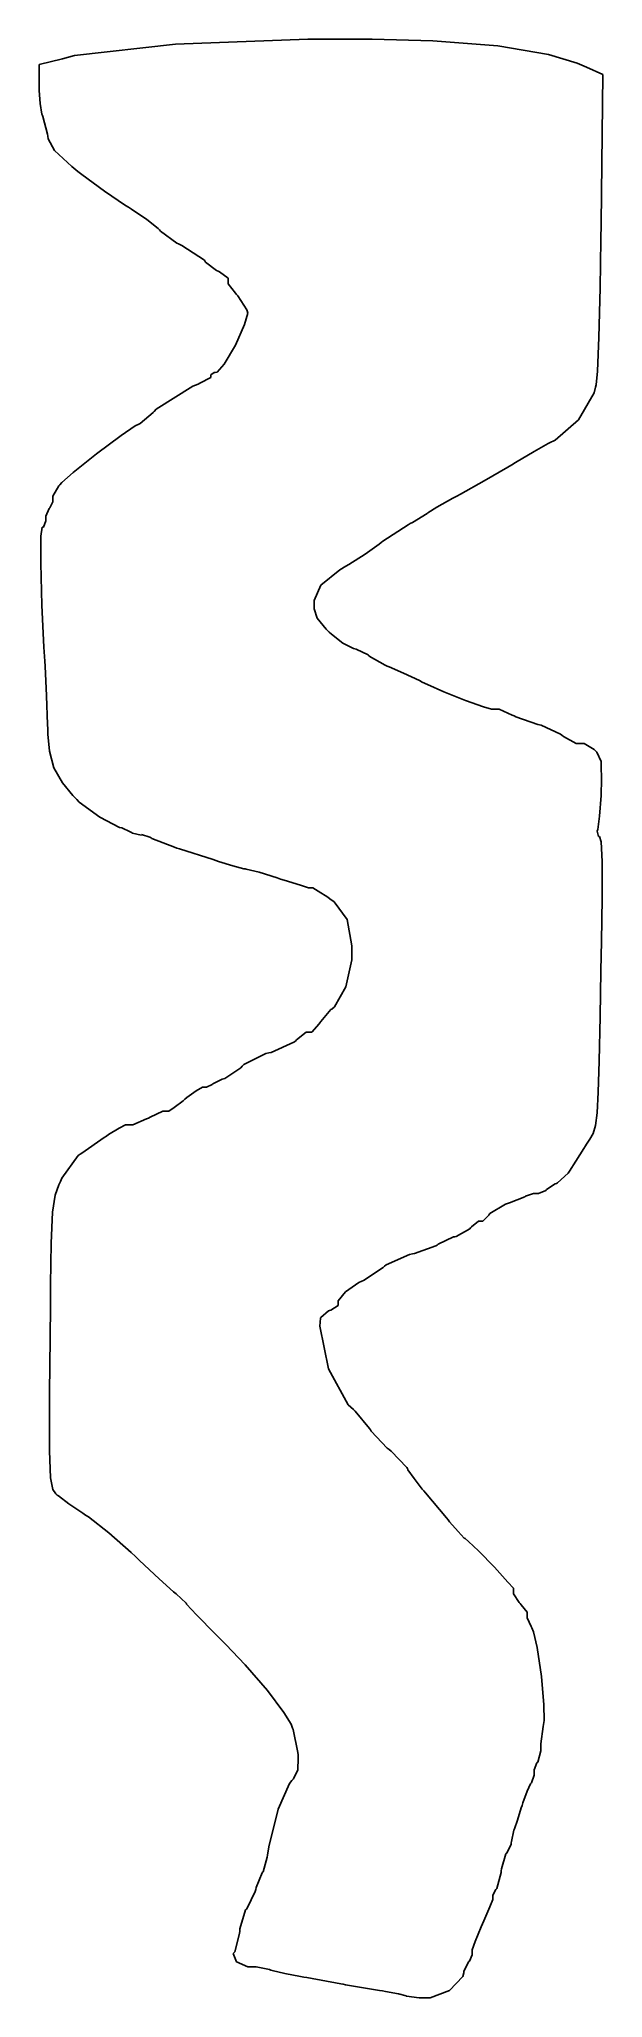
# Model space of a CAD drawing. Extents: x 0 to 0.51, y 0.01 to 1.79.
import ezdxf

# ---------------------------------------------------------------- set-up
doc = ezdxf.new("R2010")
doc.units = 0
doc.layers.get('0').update_dxf_attribs({"linetype": 'CONTINUOUS'})

msp = doc.modelspace()

# ---------------------------------------------------------------- linework, layer by layer
at = {"color": 0}
for p, q in [((0.0322, 1.7768), (0.1239, 1.787)), ((0.1239, 1.787), (0.2442, 1.7917)), ((0.2442, 1.7917), (0.2844, 1.7917)), ((0.2844, 1.7917), (0.3027, 1.7917)), ((0.3027, 1.7917), (0.3579, 1.7902)), ((0.3579, 1.7902), (0.417, 1.7855)), ((0.417, 1.7855), (0.4631, 1.7776)), ((0, 1.7687), (0.0211, 1.7739)), ((0, 1.7491), (0, 1.7687)), ((0.0211, 1.7739), (0.0322, 1.7768)), ((0.4631, 1.7776), (0.4894, 1.7699)), ((0.4894, 1.7699), (0.4977, 1.7661)), ((0.4977, 1.7661), (0.5126, 1.7594)), ((0, 1.7451), (0, 1.7491)), ((0.5126, 1.7594), (0.5111, 1.6239)), ((0.0008, 1.7332), (0, 1.7451)), ((0.0025, 1.7234), (0.0008, 1.7332)), ((0.0029, 1.7223), (0.0025, 1.7234)), ((0.0033, 1.7214), (0.0029, 1.7223)), ((0.0075, 1.7052), (0.0033, 1.7214)), ((0.0078, 1.7036), (0.0075, 1.7052)), ((0.0081, 1.7011), (0.0078, 1.7036)), ((0.0139, 1.6904), (0.0081, 1.7011)), ((0.0298, 1.6758), (0.0139, 1.6904)), ((0.0353, 1.6714), (0.0298, 1.6758)), ((0.0388, 1.6686), (0.0353, 1.6714)), ((0.0594, 1.6534), (0.0388, 1.6686)), ((0.0785, 1.6405), (0.0594, 1.6534)), ((0.0813, 1.6388), (0.0785, 1.6405)), ((0.084, 1.6372), (0.0813, 1.6388)), ((0.0979, 1.6278), (0.084, 1.6372)), ((0.1083, 1.6195), (0.0979, 1.6278)), ((0.5111, 1.6239), (0.5109, 1.6093)), ((0.1094, 1.6183), (0.1083, 1.6195)), ((0.1104, 1.6172), (0.1094, 1.6183)), ((0.1253, 1.6062), (0.1104, 1.6172)), ((0.1266, 1.6056), (0.1253, 1.6062)), ((0.1298, 1.6041), (0.1266, 1.6056)), ((0.1502, 1.5906), (0.1298, 1.6041)), ((0.5109, 1.6093), (0.5101, 1.5655)), ((0.1509, 1.5894), (0.1502, 1.5906)), ((0.1513, 1.5889), (0.1509, 1.5894)), ((0.1613, 1.5814), (0.1513, 1.5889)), ((0.1627, 1.5807), (0.1613, 1.5814)), ((0.1639, 1.5801), (0.1627, 1.5807)), ((0.1719, 1.5743), (0.1639, 1.5801)), ((0.1719, 1.5721), (0.1719, 1.5743)), ((0.1719, 1.5692), (0.1719, 1.5721)), ((0.1785, 1.5606), (0.1719, 1.5692)), ((0.1796, 1.5594), (0.1785, 1.5606)), ((0.1806, 1.5582), (0.1796, 1.5594)), ((0.1889, 1.5454), (0.1806, 1.5582)), ((0.5101, 1.5655), (0.509, 1.5204)), ((0.1784, 1.5133), (0.1868, 1.5321)), ((0.1868, 1.5321), (0.1898, 1.5424)), ((0.1892, 1.5445), (0.1889, 1.5454)), ((0.1898, 1.5424), (0.1892, 1.5445)), ((0.509, 1.5204), (0.5076, 1.4899)), ((0.1682, 1.4962), (0.1784, 1.5133)), ((0.1445, 1.478), (0.1461, 1.4787)), ((0.1461, 1.4787), (0.1562, 1.4841)), ((0.1562, 1.4865), (0.1592, 1.4886)), ((0.1562, 1.4858), (0.1562, 1.4865)), ((0.1562, 1.4841), (0.1562, 1.4858)), ((0.1592, 1.4886), (0.1602, 1.4886)), ((0.1602, 1.4886), (0.162, 1.4887)), ((0.162, 1.4887), (0.1682, 1.4962)), ((0.5076, 1.4899), (0.5066, 1.4774)), ((0.1063, 1.4551), (0.1396, 1.476)), ((0.1396, 1.476), (0.1445, 1.478)), ((0.5046, 1.4699), (0.4905, 1.4456)), ((0.506, 1.4753), (0.5046, 1.4699)), ((0.5066, 1.4774), (0.506, 1.4753)), ((0.0917, 1.4422), (0.1038, 1.4521)), ((0.1038, 1.4521), (0.1047, 1.4531)), ((0.1047, 1.4531), (0.1063, 1.4551)), ((0.4905, 1.4456), (0.4691, 1.427)), ((0.0522, 1.4146), (0.0747, 1.4313)), ((0.0747, 1.4313), (0.0872, 1.4399)), ((0.0872, 1.4399), (0.0906, 1.4416)), ((0.0906, 1.4416), (0.0917, 1.4422)), ((0.4691, 1.427), (0.4641, 1.4245)), ((0.031, 1.3977), (0.0522, 1.4146)), ((0.4501, 1.4167), (0.4331, 1.4067)), ((0.4628, 1.4239), (0.4501, 1.4167)), ((0.4641, 1.4245), (0.4628, 1.4239)), ((0.0205, 1.3886), (0.031, 1.3977)), ((0.4047, 1.3899), (0.3831, 1.3779)), ((0.4262, 1.4025), (0.4047, 1.3899)), ((0.4297, 1.4046), (0.4262, 1.4025)), ((0.4331, 1.4067), (0.4297, 1.4046)), ((0.0125, 1.3762), (0.018, 1.3854)), ((0.0125, 1.3728), (0.0125, 1.3762)), ((0.0125, 1.371), (0.0125, 1.3728)), ((0.018, 1.3854), (0.0188, 1.3864)), ((0.0188, 1.3864), (0.0205, 1.3886)), ((0.3762, 1.3743), (0.3615, 1.3662)), ((0.3797, 1.3761), (0.3762, 1.3743)), ((0.3831, 1.3779), (0.3797, 1.3761)), ((0.0039, 1.348), (0.0062, 1.3537)), ((0.0062, 1.358), (0.009, 1.3649)), ((0.0062, 1.3556), (0.0062, 1.358)), ((0.0062, 1.3537), (0.0062, 1.3556)), ((0.009, 1.3649), (0.0094, 1.3652)), ((0.0094, 1.3652), (0.0098, 1.3655)), ((0.0098, 1.3655), (0.0125, 1.371)), ((0.3529, 1.3602), (0.3394, 1.352)), ((0.3531, 1.3606), (0.3529, 1.3602)), ((0.3534, 1.3609), (0.3531, 1.3606)), ((0.3615, 1.3662), (0.3534, 1.3609)), ((0.0014, 1.3153), (0.0015, 1.3396)), ((0.0015, 1.3396), (0.0027, 1.348)), ((0.0027, 1.348), (0.0031, 1.348)), ((0.0031, 1.348), (0.0039, 1.348)), ((0.3356, 1.3501), (0.3126, 1.3352)), ((0.3375, 1.3511), (0.3356, 1.3501)), ((0.3394, 1.352), (0.3375, 1.3511)), ((0.2964, 1.3233), (0.2817, 1.3139)), ((0.3092, 1.3324), (0.2964, 1.3233)), ((0.3109, 1.3338), (0.3092, 1.3324)), ((0.3126, 1.3352), (0.3109, 1.3338)), ((0.0025, 1.277), (0.0014, 1.3153)), ((0.2733, 1.309), (0.256, 1.295)), ((0.279, 1.3123), (0.2733, 1.309)), ((0.2817, 1.3139), (0.279, 1.3123)), ((0.256, 1.295), (0.25, 1.2811)), ((0.0043, 1.2388), (0.0025, 1.277)), ((0.25, 1.2811), (0.25, 1.2764)), ((0.25, 1.2764), (0.25, 1.2736)), ((0.25, 1.2736), (0.2527, 1.2652)), ((0.2527, 1.2652), (0.261, 1.2551)), ((0.261, 1.2551), (0.2638, 1.2524)), ((0.2638, 1.2524), (0.2657, 1.2507)), ((0.2657, 1.2507), (0.2763, 1.2425)), ((0.0051, 1.2261), (0.0043, 1.2388)), ((0.2763, 1.2425), (0.2857, 1.2375)), ((0.2857, 1.2375), (0.287, 1.2371)), ((0.287, 1.2371), (0.2883, 1.2369)), ((0.2883, 1.2369), (0.2993, 1.2317)), ((0.2993, 1.2317), (0.2998, 1.2311)), ((0.2998, 1.2311), (0.3002, 1.2305)), ((0.3002, 1.2305), (0.3146, 1.2223)), ((0.0053, 1.2216), (0.0051, 1.2261)), ((0.0066, 1.1945), (0.0053, 1.2216)), ((0.3146, 1.2223), (0.3164, 1.2216)), ((0.3164, 1.2216), (0.3182, 1.2208)), ((0.3182, 1.2208), (0.3313, 1.2151)), ((0.3313, 1.2151), (0.3458, 1.2083)), ((0.0077, 1.1685), (0.0066, 1.1945)), ((0.3458, 1.2083), (0.3484, 1.207)), ((0.3484, 1.207), (0.3532, 1.2047)), ((0.3532, 1.2047), (0.368, 1.1982)), ((0.368, 1.1982), (0.3877, 1.1903)), ((0.3877, 1.1903), (0.4041, 1.1846)), ((0.4041, 1.1846), (0.4112, 1.1824)), ((0.4112, 1.1824), (0.4137, 1.1824)), ((0.4137, 1.1824), (0.4182, 1.1824)), ((0.4182, 1.1824), (0.4301, 1.177)), ((0.4301, 1.177), (0.4319, 1.1762)), ((0.4319, 1.1762), (0.4336, 1.1753)), ((0.0079, 1.1645), (0.0077, 1.1685)), ((0.008, 1.1595), (0.0079, 1.1645)), ((0.0093, 1.1443), (0.008, 1.1595)), ((0.4336, 1.1753), (0.4536, 1.1683)), ((0.4536, 1.1683), (0.455, 1.168)), ((0.455, 1.168), (0.4564, 1.1678)), ((0.4564, 1.1678), (0.474, 1.1597)), ((0.474, 1.1597), (0.4754, 1.1586)), ((0.4754, 1.1586), (0.4768, 1.1576)), ((0.0133, 1.1291), (0.0093, 1.1443)), ((0.4768, 1.1576), (0.4883, 1.1511)), ((0.4883, 1.1511), (0.4922, 1.1511)), ((0.4922, 1.1511), (0.4956, 1.1511)), ((0.4956, 1.1511), (0.5047, 1.1457)), ((0.5047, 1.1457), (0.5056, 1.1448)), ((0.5056, 1.1448), (0.5072, 1.1433)), ((0.5072, 1.1433), (0.5112, 1.1348)), ((0.0212, 1.1155), (0.0133, 1.1291)), ((0.5112, 1.1348), (0.5114, 1.1147)), ((0.0307, 1.1039), (0.0212, 1.1155)), ((0.5112, 1.1081), (0.511, 1.1039)), ((0.5114, 1.1147), (0.5112, 1.1081)), ((0.0341, 1.1003), (0.0307, 1.1039)), ((0.0363, 1.0979), (0.0341, 1.1003)), ((0.0551, 1.0841), (0.0363, 1.0979)), ((0.511, 1.1039), (0.5097, 1.085)), ((0.0731, 1.0747), (0.0551, 1.0841)), ((0.075, 1.0745), (0.0731, 1.0747)), ((0.0752, 1.0745), (0.075, 1.0745)), ((0.0828, 1.0709), (0.0752, 1.0745)), ((0.0839, 1.0703), (0.0828, 1.0709)), ((0.0849, 1.0697), (0.0839, 1.0703)), ((0.0927, 1.0678), (0.0849, 1.0697)), ((0.5078, 1.0722), (0.5074, 1.0714)), ((0.5074, 1.0714), (0.5088, 1.0667)), ((0.508, 1.073), (0.5078, 1.0722)), ((0.5097, 1.085), (0.508, 1.073)), ((0.093, 1.068), (0.0927, 1.0678)), ((0.0932, 1.0683), (0.093, 1.068)), ((0.1007, 1.066), (0.0932, 1.0683)), ((0.1017, 1.0654), (0.1007, 1.066)), ((0.1026, 1.0648), (0.1017, 1.0654)), ((0.123, 1.0568), (0.1026, 1.0648)), ((0.1253, 1.0561), (0.123, 1.0568)), ((0.1276, 1.0555), (0.1253, 1.0561)), ((0.1581, 1.0457), (0.1276, 1.0555)), ((0.5088, 1.0667), (0.5093, 1.0667)), ((0.5093, 1.0667), (0.5097, 1.0667)), ((0.5097, 1.0667), (0.511, 1.0616)), ((0.511, 1.0616), (0.5119, 1.0439)), ((0.1607, 1.0448), (0.1581, 1.0457)), ((0.1632, 1.0439), (0.1607, 1.0448)), ((0.1761, 1.0398), (0.1632, 1.0439)), ((0.1861, 1.0372), (0.1761, 1.0398)), ((0.1872, 1.0371), (0.1861, 1.0372)), ((0.1883, 1.037), (0.1872, 1.0371)), ((0.2001, 1.034), (0.1883, 1.037)), ((0.2163, 1.029), (0.2001, 1.034)), ((0.5119, 1.0439), (0.5119, 1.0105)), ((0.2196, 1.0279), (0.2163, 1.029)), ((0.2229, 1.0268), (0.2196, 1.0279)), ((0.2377, 1.0222), (0.2229, 1.0268)), ((0.2448, 1.0199), (0.2377, 1.0222)), ((0.2472, 1.0199), (0.2448, 1.0199)), ((0.2488, 1.0199), (0.2472, 1.0199)), ((0.2536, 1.017), (0.2488, 1.0199)), ((0.2624, 1.0113), (0.2536, 1.017)), ((0.2643, 1.01), (0.2624, 1.0113)), ((0.2682, 1.0072), (0.2643, 1.01)), ((0.2802, 0.9912), (0.2682, 1.0072)), ((0.5119, 1.0105), (0.5113, 0.9712)), ((0.2843, 0.9672), (0.2802, 0.9912)), ((0.2843, 0.9591), (0.2843, 0.9672)), ((0.5113, 0.9712), (0.5111, 0.9582)), ((0.2789, 0.9299), (0.2843, 0.9543)), ((0.2843, 0.9543), (0.2843, 0.9591)), ((0.5109, 0.9444), (0.5101, 0.9029)), ((0.5111, 0.9582), (0.5109, 0.9444)), ((0.2686, 0.9116), (0.2789, 0.9299)), ((0.2561, 0.8984), (0.2653, 0.9092)), ((0.2653, 0.9092), (0.2661, 0.9097)), ((0.2661, 0.9097), (0.2686, 0.9116)), ((0.2481, 0.8886), (0.2546, 0.8961)), ((0.2546, 0.8961), (0.2553, 0.8972)), ((0.2553, 0.8972), (0.2561, 0.8984)), ((0.5101, 0.9029), (0.5093, 0.8624)), ((0.211, 0.8702), (0.2317, 0.8795)), ((0.2317, 0.8795), (0.233, 0.8806)), ((0.233, 0.8806), (0.2341, 0.8818)), ((0.2341, 0.8818), (0.2428, 0.8886)), ((0.2428, 0.8886), (0.2457, 0.8886)), ((0.2457, 0.8886), (0.2481, 0.8886)), ((0.1688, 0.8466), (0.1834, 0.8563)), ((0.1834, 0.8563), (0.1846, 0.8576)), ((0.1846, 0.8576), (0.186, 0.8592)), ((0.186, 0.8592), (0.2061, 0.8692)), ((0.2061, 0.8692), (0.2088, 0.8697)), ((0.2088, 0.8697), (0.211, 0.8702)), ((0.5093, 0.8624), (0.5085, 0.834)), ((0.1429, 0.8354), (0.1485, 0.8386)), ((0.1485, 0.8386), (0.1504, 0.8386)), ((0.1504, 0.8386), (0.1522, 0.8386)), ((0.1522, 0.8386), (0.1573, 0.841)), ((0.1573, 0.841), (0.1576, 0.8414)), ((0.1576, 0.8414), (0.1578, 0.8418)), ((0.1578, 0.8418), (0.1665, 0.846)), ((0.1665, 0.846), (0.1676, 0.8462)), ((0.1676, 0.8462), (0.1688, 0.8466)), ((0.1178, 0.8167), (0.1227, 0.82)), ((0.1227, 0.82), (0.1309, 0.8262)), ((0.1309, 0.8262), (0.1326, 0.8277)), ((0.1326, 0.8277), (0.1343, 0.8292)), ((0.1343, 0.8292), (0.1429, 0.8354)), ((0.5085, 0.834), (0.5074, 0.8153)), ((0.0726, 0.8013), (0.0786, 0.8043)), ((0.0786, 0.8043), (0.0807, 0.8043)), ((0.0807, 0.8043), (0.0853, 0.8043)), ((0.0853, 0.8043), (0.0975, 0.8097)), ((0.0975, 0.8097), (0.0993, 0.8105)), ((0.0993, 0.8105), (0.101, 0.8114)), ((0.101, 0.8114), (0.1124, 0.8167)), ((0.1124, 0.8167), (0.1163, 0.8167)), ((0.1163, 0.8167), (0.1178, 0.8167)), ((0.506, 0.8037), (0.5039, 0.7965)), ((0.5074, 0.8153), (0.506, 0.8037)), ((0.0387, 0.7785), (0.0592, 0.7928)), ((0.0592, 0.7928), (0.0611, 0.7941)), ((0.0611, 0.7941), (0.063, 0.7955)), ((0.063, 0.7955), (0.0726, 0.8013)), ((0.4968, 0.7852), (0.4953, 0.7829)), ((0.4978, 0.7867), (0.4968, 0.7852)), ((0.5009, 0.7912), (0.4978, 0.7867)), ((0.5039, 0.7965), (0.5009, 0.7912)), ((0.0206, 0.7559), (0.0356, 0.7766)), ((0.0356, 0.7766), (0.0373, 0.7777)), ((0.0373, 0.7777), (0.0387, 0.7785)), ((0.4879, 0.7714), (0.4823, 0.7623)), ((0.4953, 0.7829), (0.4879, 0.7714)), ((0.0146, 0.7405), (0.018, 0.7497)), ((0.018, 0.7497), (0.0193, 0.7527)), ((0.0193, 0.7527), (0.0206, 0.7559)), ((0.4693, 0.7508), (0.4613, 0.7456)), ((0.4704, 0.7511), (0.4693, 0.7508)), ((0.4714, 0.7515), (0.4704, 0.7511)), ((0.4812, 0.7603), (0.4714, 0.7515)), ((0.4818, 0.7613), (0.4812, 0.7603)), ((0.4823, 0.7623), (0.4818, 0.7613)), ((0.0121, 0.725), (0.0146, 0.7405)), ((0.424, 0.7323), (0.4098, 0.7237)), ((0.4258, 0.7328), (0.424, 0.7323)), ((0.4276, 0.7333), (0.4258, 0.7328)), ((0.4416, 0.7388), (0.4276, 0.7333)), ((0.4421, 0.7391), (0.4416, 0.7388)), ((0.4424, 0.7395), (0.4421, 0.7391)), ((0.4495, 0.7418), (0.4424, 0.7395)), ((0.452, 0.7418), (0.4495, 0.7418)), ((0.4542, 0.7418), (0.452, 0.7418)), ((0.4607, 0.7446), (0.4542, 0.7418)), ((0.461, 0.7451), (0.4607, 0.7446)), ((0.4613, 0.7456), (0.461, 0.7451)), ((0.011, 0.6968), (0.0121, 0.725)), ((0.3995, 0.7167), (0.3931, 0.7115)), ((0.402, 0.7167), (0.3995, 0.7167)), ((0.4036, 0.7167), (0.402, 0.7167)), ((0.4089, 0.7221), (0.4036, 0.7167)), ((0.4093, 0.7229), (0.4089, 0.7221)), ((0.4098, 0.7237), (0.4093, 0.7229)), ((0.0104, 0.6591), (0.011, 0.6968)), ((0.3618, 0.6949), (0.3607, 0.6942)), ((0.3627, 0.6957), (0.3618, 0.6949)), ((0.3767, 0.7024), (0.3627, 0.6957)), ((0.3779, 0.7026), (0.3767, 0.7024)), ((0.3791, 0.7029), (0.3779, 0.7026)), ((0.3916, 0.7099), (0.3791, 0.7029)), ((0.3924, 0.7107), (0.3916, 0.7099)), ((0.3931, 0.7115), (0.3924, 0.7107)), ((0.3157, 0.6772), (0.3141, 0.6757)), ((0.3369, 0.6866), (0.3157, 0.6772)), ((0.3394, 0.687), (0.3369, 0.6866)), ((0.3414, 0.6873), (0.3394, 0.687)), ((0.3607, 0.6942), (0.3414, 0.6873)), ((0.0103, 0.6464), (0.0104, 0.6591)), ((0.2906, 0.6611), (0.2786, 0.6525)), ((0.2933, 0.6623), (0.2906, 0.6611)), ((0.2948, 0.6629), (0.2933, 0.6623)), ((0.3127, 0.6745), (0.2948, 0.6629)), ((0.3141, 0.6757), (0.3127, 0.6745)), ((0.0102, 0.6379), (0.0103, 0.6464)), ((0.2786, 0.6525), (0.2719, 0.6443)), ((0.2719, 0.6443), (0.2719, 0.6416)), ((0.2719, 0.6416), (0.2719, 0.6401)), ((0.0099, 0.6121), (0.0102, 0.6379)), ((0.2559, 0.6285), (0.2553, 0.6214)), ((0.256, 0.6291), (0.2559, 0.6285)), ((0.263, 0.6351), (0.256, 0.6291)), ((0.2641, 0.6355), (0.263, 0.6351)), ((0.2651, 0.6359), (0.2641, 0.6355)), ((0.2719, 0.6401), (0.2651, 0.6359)), ((0.0097, 0.5833), (0.0099, 0.6121)), ((0.2553, 0.6214), (0.263, 0.5826)), ((0.0094, 0.563), (0.0097, 0.5833)), ((0.263, 0.5826), (0.2811, 0.5497)), ((0.0094, 0.5565), (0.0094, 0.563)), ((0.0094, 0.5543), (0.0094, 0.5565)), ((0.0094, 0.5427), (0.0094, 0.5543)), ((0.0094, 0.5079), (0.0094, 0.5427)), ((0.2811, 0.5497), (0.2858, 0.5454)), ((0.2858, 0.5454), (0.2873, 0.5441)), ((0.2873, 0.5441), (0.3005, 0.5281)), ((0.3005, 0.5281), (0.3012, 0.5269)), ((0.3012, 0.5269), (0.3018, 0.5258)), ((0.3018, 0.5258), (0.3166, 0.5103)), ((0.0103, 0.4834), (0.0094, 0.5079)), ((0.3166, 0.5103), (0.3183, 0.509)), ((0.3183, 0.509), (0.32, 0.5077)), ((0.32, 0.5077), (0.3344, 0.4928)), ((0.0124, 0.4727), (0.0103, 0.4834)), ((0.3344, 0.4928), (0.3349, 0.4918)), ((0.3349, 0.4918), (0.3354, 0.4907)), ((0.3354, 0.4907), (0.3409, 0.4826)), ((0.3409, 0.4826), (0.3484, 0.4731)), ((0.0153, 0.4688), (0.0124, 0.4727)), ((0.0165, 0.4677), (0.0153, 0.4688)), ((0.0175, 0.4669), (0.0165, 0.4677)), ((0.0269, 0.4597), (0.0175, 0.4669)), ((0.3484, 0.4731), (0.3499, 0.4714)), ((0.3499, 0.4714), (0.3514, 0.4697)), ((0.3514, 0.4697), (0.3703, 0.4471)), ((0.0396, 0.4511), (0.0269, 0.4597)), ((0.0422, 0.4494), (0.0396, 0.4511)), ((0.0448, 0.4478), (0.0422, 0.4494)), ((0.0632, 0.4334), (0.0448, 0.4478)), ((0.3703, 0.4471), (0.3719, 0.4452)), ((0.0838, 0.4153), (0.0632, 0.4334)), ((0.3719, 0.4452), (0.3733, 0.4434)), ((0.3733, 0.4434), (0.3809, 0.4346)), ((0.3809, 0.4346), (0.3866, 0.4285)), ((0.3866, 0.4285), (0.3873, 0.4281)), ((0.3873, 0.4281), (0.3904, 0.4256)), ((0.0875, 0.4117), (0.0838, 0.4153)), ((0.0911, 0.4081), (0.0875, 0.4117)), ((0.3904, 0.4256), (0.3994, 0.417)), ((0.3994, 0.417), (0.414, 0.4021)), ((0.109, 0.3914), (0.0911, 0.4081)), ((0.414, 0.4021), (0.4261, 0.3885)), ((0.1221, 0.3798), (0.109, 0.3914)), ((0.1234, 0.3787), (0.1221, 0.3798)), ((0.1247, 0.3778), (0.1234, 0.3787)), ((0.1337, 0.3693), (0.1247, 0.3778)), ((0.4261, 0.3885), (0.4313, 0.3829)), ((0.4313, 0.3829), (0.4313, 0.381)), ((0.4313, 0.381), (0.4313, 0.378)), ((0.4313, 0.378), (0.4366, 0.3701)), ((0.1339, 0.3689), (0.1337, 0.3693)), ((0.1341, 0.3686), (0.1339, 0.3689)), ((0.1432, 0.3587), (0.1341, 0.3686)), ((0.1599, 0.3416), (0.1432, 0.3587)), ((0.4366, 0.3701), (0.4375, 0.369)), ((0.4375, 0.369), (0.4383, 0.3679)), ((0.4383, 0.3679), (0.4437, 0.3612)), ((0.4437, 0.3612), (0.4437, 0.3589)), ((0.4437, 0.3589), (0.4437, 0.3559)), ((0.164, 0.3376), (0.1599, 0.3416)), ((0.4437, 0.3559), (0.4474, 0.3483)), ((0.4474, 0.3483), (0.448, 0.3469)), ((0.448, 0.3469), (0.4496, 0.3432)), ((0.4496, 0.3432), (0.4528, 0.329)), ((0.1699, 0.3317), (0.164, 0.3376)), ((0.1873, 0.3132), (0.1699, 0.3317)), ((0.4528, 0.329), (0.4568, 0.3028)), ((0.2075, 0.2899), (0.1873, 0.3132)), ((0.4568, 0.3028), (0.459, 0.2768)), ((0.2225, 0.27), (0.2075, 0.2899)), ((0.2292, 0.2593), (0.2225, 0.27)), ((0.459, 0.2768), (0.4593, 0.2626)), ((0.2305, 0.2558), (0.2292, 0.2593)), ((0.2309, 0.2546), (0.2305, 0.2558)), ((0.2351, 0.2335), (0.2309, 0.2546)), ((0.4582, 0.2573), (0.4561, 0.2416)), ((0.4586, 0.259), (0.4582, 0.2573)), ((0.4593, 0.2626), (0.4586, 0.259)), ((0.2354, 0.2314), (0.2351, 0.2335)), ((0.4561, 0.235), (0.4534, 0.2248)), ((0.4561, 0.2416), (0.4561, 0.2364)), ((0.4561, 0.2364), (0.4561, 0.235)), ((0.2312, 0.2097), (0.2351, 0.2177)), ((0.2351, 0.2177), (0.2356, 0.2284)), ((0.2356, 0.2284), (0.2354, 0.2314)), ((0.4526, 0.2243), (0.45, 0.2178)), ((0.45, 0.2178), (0.45, 0.2156)), ((0.45, 0.2156), (0.45, 0.2131)), ((0.453, 0.2245), (0.4526, 0.2243)), ((0.4534, 0.2248), (0.453, 0.2245)), ((0.2173, 0.1819), (0.2276, 0.2054)), ((0.2276, 0.2054), (0.2298, 0.208)), ((0.2298, 0.208), (0.2312, 0.2097)), ((0.4437, 0.1985), (0.4399, 0.1879)), ((0.4469, 0.2052), (0.4437, 0.1985)), ((0.4473, 0.2056), (0.4469, 0.2052)), ((0.4476, 0.2061), (0.4473, 0.2056)), ((0.45, 0.2131), (0.4476, 0.2061)), ((0.2089, 0.1479), (0.2173, 0.1819)), ((0.4384, 0.1832), (0.4349, 0.172)), ((0.4392, 0.1855), (0.4384, 0.1832)), ((0.4399, 0.1879), (0.4392, 0.1855)), ((0.4317, 0.163), (0.4294, 0.1525)), ((0.432, 0.1636), (0.4317, 0.163)), ((0.4322, 0.1643), (0.432, 0.1636)), ((0.4349, 0.172), (0.4322, 0.1643)), ((0.2077, 0.1402), (0.2089, 0.1479)), ((0.4291, 0.1503), (0.4253, 0.1419)), ((0.4293, 0.1514), (0.4291, 0.1503)), ((0.4294, 0.1525), (0.4293, 0.1514)), ((0.2032, 0.1246), (0.2036, 0.125)), ((0.2036, 0.125), (0.2074, 0.1385)), ((0.2074, 0.1385), (0.2077, 0.1402)), ((0.4202, 0.1261), (0.42, 0.1243)), ((0.4203, 0.1279), (0.4202, 0.1261)), ((0.4243, 0.1413), (0.4203, 0.1279)), ((0.4248, 0.1416), (0.4243, 0.1413)), ((0.4253, 0.1419), (0.4248, 0.1416)), ((0.189, 0.092), (0.1963, 0.1073)), ((0.1963, 0.1073), (0.1969, 0.1089)), ((0.1969, 0.1089), (0.1974, 0.1107)), ((0.1974, 0.1107), (0.2029, 0.1241)), ((0.2029, 0.1241), (0.2032, 0.1246)), ((0.4154, 0.109), (0.4125, 0.1037)), ((0.4159, 0.1095), (0.4154, 0.109)), ((0.4163, 0.11), (0.4159, 0.1095)), ((0.42, 0.1243), (0.4163, 0.11)), ((0.1826, 0.0731), (0.1877, 0.0905)), ((0.1877, 0.0905), (0.1884, 0.0912)), ((0.1884, 0.0912), (0.189, 0.092)), ((0.4097, 0.0931), (0.4044, 0.0805)), ((0.4125, 0.0998), (0.4097, 0.0931)), ((0.4125, 0.1037), (0.4125, 0.1019)), ((0.4125, 0.1019), (0.4125, 0.0998)), ((0.1824, 0.071), (0.1826, 0.0731)), ((0.4018, 0.0749), (0.3965, 0.0617)), ((0.4031, 0.0777), (0.4018, 0.0749)), ((0.4044, 0.0805), (0.4031, 0.0777)), ((0.1778, 0.0524), (0.1822, 0.069)), ((0.1822, 0.069), (0.1824, 0.071)), ((0.3965, 0.0617), (0.3938, 0.054)), ((0.3938, 0.054), (0.3938, 0.0514)), ((0.1765, 0.0507), (0.1774, 0.0518)), ((0.1793, 0.0431), (0.1765, 0.0507)), ((0.1774, 0.0518), (0.1778, 0.0524)), ((0.1898, 0.0386), (0.1793, 0.0431)), ((0.1934, 0.0386), (0.1898, 0.0386)), ((0.1973, 0.0386), (0.1934, 0.0386)), ((0.2094, 0.0361), (0.1973, 0.0386)), ((0.2107, 0.0357), (0.2094, 0.0361)), ((0.212, 0.0353), (0.2107, 0.0357)), ((0.3904, 0.0432), (0.3863, 0.0343)), ((0.3908, 0.0435), (0.3904, 0.0432)), ((0.3912, 0.0437), (0.3908, 0.0435)), ((0.3938, 0.0495), (0.3912, 0.0437)), ((0.3938, 0.0514), (0.3938, 0.0495)), ((0.2234, 0.0327), (0.212, 0.0353)), ((0.2378, 0.0298), (0.2234, 0.0327)), ((0.2406, 0.0294), (0.2378, 0.0298)), ((0.2434, 0.0289), (0.2406, 0.0294)), ((0.2744, 0.0232), (0.2434, 0.0289)), ((0.2766, 0.0228), (0.2744, 0.0232)), ((0.2787, 0.0224), (0.2766, 0.0228)), ((0.3094, 0.0171), (0.2787, 0.0224)), ((0.3854, 0.03), (0.3733, 0.0171)), ((0.3861, 0.0331), (0.3854, 0.03)), ((0.3863, 0.0343), (0.3861, 0.0331)), ((0.3122, 0.0167), (0.3094, 0.0171)), ((0.3149, 0.0163), (0.3122, 0.0167)), ((0.3268, 0.0142), (0.3149, 0.0163)), ((0.3336, 0.0124), (0.3268, 0.0142)), ((0.3338, 0.0121), (0.3336, 0.0124)), ((0.334, 0.0119), (0.3338, 0.0121)), ((0.3456, 0.0105), (0.334, 0.0119)), ((0.3496, 0.0105), (0.3456, 0.0105)), ((0.3555, 0.0105), (0.3496, 0.0105)), ((0.3733, 0.0171), (0.3555, 0.0105))]:
    msp.add_line(p, q, dxfattribs=at)

doc.saveas('drawing.dxf')
